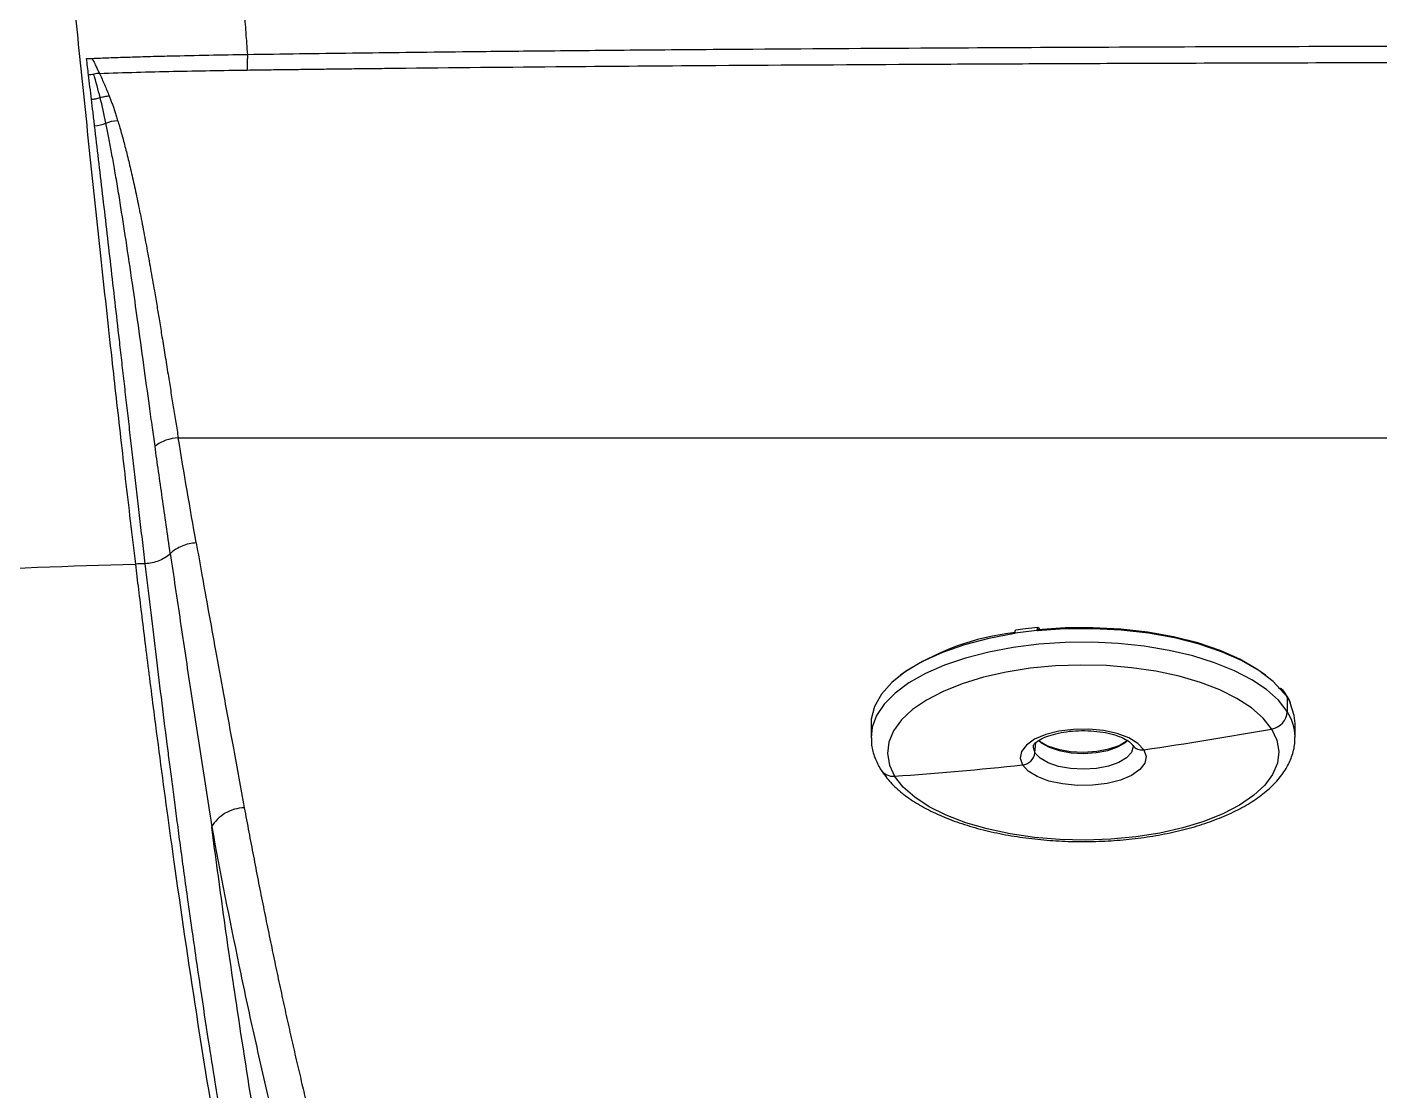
# Model space of a CAD drawing. Extents: x -50 to 28, y -10 to 124.
# Drawn here: x 4.21 to 10.04, y 66.69 to 71.27 of the extents above; entities that cross this region are included whole.
import ezdxf

# ---------------------------------------------------------------- set-up
doc = ezdxf.new("R2010")
doc.units = 0
doc.header["$MEASUREMENT"] = 0
doc.layers.add('GEOMETRY', color=2, linetype='Continuous', lineweight=25)

# ---------------------------------------------------------------- blocks, each defined once
blk = doc.blocks.new('2026 EXCURSION-ENTICE')
at = {"layer": 'GEOMETRY'}
for p, q in [((16.3474, -9.4282), (26.2436, -9.4282)), ((20.0469, -10.2592), (20.0469, -10.2575)), ((20.0512, -10.2572), (20.0517, -10.2581)), ((20.0533, -10.2465), (20.0579, -10.2539)), ((19.9521, -10.2693), (19.9521, -10.2711)), ((21.1104, -10.5252), (21.1104, -10.527)), ((21.1249, -10.5463), (21.1249, -10.6065)), ((21.1369, -10.5694), (21.1369, -10.5676)), ((19.332, -10.6582), (19.332, -10.7166)), ((21.1588, -10.7166), (21.1588, -10.6582)), ((20.0379, -10.7846), (20.0419, -10.7404)), ((20.4595, -10.7519), (20.459, -10.751))]:
    blk.add_line(p, q, dxfattribs=at)
at = {"layer": 'GEOMETRY', "flags": 128}
for points in [[(21.1104, -10.527), (21.0639, -10.4768), (21.0029, -10.4298), (20.9285, -10.3869), (20.8421, -10.3488), (20.7451, -10.3161), (20.6394, -10.2895), (20.5266, -10.2693), (20.4089, -10.2561), (20.2883, -10.2499), (20.1669, -10.251), (20.0469, -10.2592)], [(21.0319, -10.4504), (20.9946, -10.4234), (20.921, -10.3809), (20.8356, -10.3433), (20.7397, -10.311), (20.6352, -10.2846), (20.5237, -10.2647), (20.4074, -10.2516), (20.2881, -10.2455), (20.1682, -10.2466), (20.0496, -10.2547)], [(19.9521, -10.2711), (19.84, -10.2919), (19.7351, -10.3192), (19.6391, -10.3525), (19.5539, -10.3912), (19.4808, -10.4346), (19.4213, -10.4819), (19.3764, -10.5323), (19.3467, -10.585), (19.333, -10.639), (19.332, -10.6582)], [(21.1249, -10.6065), (21.0872, -10.558), (21.0361, -10.5121), (20.9726, -10.4693), (20.8975, -10.4305), (20.8123, -10.3962), (20.718, -10.3669), (20.6163, -10.3432), (20.5088, -10.3253), (20.3971, -10.3136), (20.283, -10.3083), (20.1684, -10.3094), (20.0549, -10.3169), (19.9444, -10.3307), (19.8387, -10.3507), (19.7394, -10.3764), (19.6481, -10.4074), (19.5662, -10.4434), (19.495, -10.4836), (19.4356, -10.5275), (19.3891, -10.5744), (19.356, -10.6236), (19.3369, -10.6742), (19.332, -10.7196)], [(21.0572, -10.6817), (21.0206, -10.6352), (20.9708, -10.5912), (20.9085, -10.5505), (20.8348, -10.5137), (20.7511, -10.4816), (20.6588, -10.4546), (20.5593, -10.4333), (20.4545, -10.418), (20.3461, -10.4089), (20.236, -10.4062), (20.126, -10.41), (20.0181, -10.4201), (19.9141, -10.4365), (19.8157, -10.4588), (19.7247, -10.4867), (19.6426, -10.5196), (19.5709, -10.5571), (19.5106, -10.5984), (19.4629, -10.6429), (19.4286, -10.6898), (19.4083, -10.7383), (19.4023, -10.7876), (19.4108, -10.8368), (19.4335, -10.8851)], [(21.1588, -10.6582), (21.1554, -10.6231), (21.1369, -10.5694)], [(21.0572, -10.6817), (21.0799, -10.73), (21.0884, -10.7792), (21.0824, -10.8285), (21.0621, -10.877), (21.0278, -10.9239), (20.9801, -10.9684), (20.9199, -11.0097), (20.8481, -11.0472), (20.766, -11.0801), (20.675, -11.108), (20.5766, -11.1303), (20.4726, -11.1467), (20.3647, -11.1569), (20.2547, -11.1607), (20.1446, -11.158), (20.0362, -11.1489), (19.9314, -11.1335), (19.832, -11.1122), (19.7396, -11.0853), (19.6559, -11.0531), (19.5823, -11.0164), (19.52, -10.9757), (19.4701, -10.9317), (19.4335, -10.8851)], [(20.5067, -10.771), (20.4816, -10.7439), (20.4428, -10.7204), (20.3925, -10.7017), (20.3336, -10.6889), (20.2696, -10.6828), (20.2042, -10.6837), (20.1412, -10.6916), (20.0843, -10.706), (20.0367, -10.7261), (20.0012, -10.7507), (19.9799, -10.7783), (19.9741, -10.8075), (19.984, -10.8364)], [(20.5067, -10.771), (20.5166, -10.7999), (20.5108, -10.8291), (20.4895, -10.8568), (20.454, -10.8814), (20.4064, -10.9015), (20.3495, -10.9159), (20.2865, -10.9238), (20.2211, -10.9247), (20.1571, -10.9186), (20.0982, -10.9058), (20.0479, -10.887), (20.0091, -10.8635), (19.984, -10.8364)], [(20.0301, -10.7544), (20.03, -10.7597), (20.0379, -10.7846)], [(20.4606, -10.7547), (20.4608, -10.7576), (20.4541, -10.7825), (20.4331, -10.8059), (20.3994, -10.826), (20.3551, -10.8416), (20.3034, -10.8515), (20.2478, -10.855), (20.1919, -10.852), (20.1397, -10.8426), (20.0947, -10.8275), (20.06, -10.8078), (20.0379, -10.7846)], [(20.0529, -10.73), (20.0654, -10.7411), (20.0991, -10.7603), (20.1428, -10.7749), (20.1935, -10.784), (20.2477, -10.787), (20.3017, -10.7835), (20.352, -10.7739), (20.3949, -10.7588), (20.4277, -10.7393), (20.4378, -10.73)], [(20.0533, -10.7301), (20.0577, -10.7336), (20.0928, -10.7536), (20.1384, -10.7689), (20.1913, -10.7784), (20.2478, -10.7815), (20.3042, -10.7779), (20.3565, -10.7678), (20.4013, -10.7521), (20.4355, -10.7317), (20.4374, -10.7301)]]:
    blk.add_lwpolyline(points, dxfattribs=at)
at = {"layer": 'GEOMETRY'}
for centre, radius, start, end in [((20.2312, -12.113), 1.8646, 95.67113, 98.60681), ((20.0643, -11.3229), 1.062, 95.9183, 124.75764), ((20.8822, -10.6984), 0.2865, 32.0839, 37.20253), ((20.9117, -10.6799), 0.2517, 26.5032, 32.08324), ((21.0444, -10.6021), 0.0807, 279.15096, 356.88908), ((20.956, -10.7186), 0.2028, 0.91949, 33.57417), ((18.3636, 4.1928), 15.1165, 278.15068, 280.26462), ((20.4981, -10.7244), 0.0473, 215.47129, 280.52664), ((18.4138, 3.7899), 14.7104, 273.97493, 276.12759), ((19.9781, -10.7764), 0.0603, 275.57135, 352.17812), ((19.4267, -10.8226), 0.0628, 213.61352, 276.20795)]:
    blk.add_arc(centre, radius, start, end, dxfattribs=at)
for points, knots in [([(36.6428, -38.9849), (36.6428, -38.9538), (36.6428, -38.9209), (36.6428, -38.8518), (36.6428, -38.8157), (36.6428, -38.7044), (36.6428, -38.6259), (36.6429, -38.4716), (36.6429, -38.3959), (36.6429, -38.2918), (36.6429, -38.2586), (36.6429, -38.196), (36.6429, -38.1665), (36.643, -38.1112), (36.643, -38.0854), (36.643, -38.0366), (36.643, -38.0136), (36.643, -37.9686), (36.643, -37.9463), (36.643, -37.9016), (36.643, -37.8792), (36.643, -37.7674), (36.6431, -37.6779), (36.6431, -37.2302), (36.643, -36.8711), (36.6425, -36.1483), (36.642, -35.7846), (36.6407, -35.0531), (36.6397, -34.6853), (36.6362, -33.5784), (36.6327, -32.8363), (36.6258, -31.7329), (36.6232, -31.3667), (36.6174, -30.6389), (36.6143, -30.2773), (36.6073, -29.5579), (36.6036, -29.2001), (36.5954, -28.4845), (36.5909, -28.1267), (36.5766, -27.0538), (36.5657, -26.3392), (36.5282, -24.1982), (36.497, -22.7741), (36.4381, -20.634), (36.4164, -19.92), (36.3801, -18.8478), (36.3674, -18.4902), (36.3408, -17.775), (36.3267, -17.4174), (36.2972, -16.7019), (36.2818, -16.3439), (36.2492, -15.6276), (36.2321, -15.2693), (36.1961, -14.5528), (36.1772, -14.1946), (36.1373, -13.4788), (36.1163, -13.1213), (36.0491, -12.0493), (35.9987, -11.335), (35.8805, -9.9073), (35.8128, -9.1939), (35.7232, -8.3929), (35.713, -8.3039), (35.6975, -8.1705), (35.6923, -8.1261), (35.6818, -8.0371), (35.6765, -7.9925), (35.665, -7.9028), (35.6586, -7.8577), (35.6448, -7.7684), (35.6373, -7.7241), (35.6214, -7.6359), (35.6129, -7.5919), (35.5946, -7.5036), (35.5849, -7.4593), (35.4923, -7.0621), (35.374, -6.7174), (35.0708, -6.0592), (34.8858, -5.7456), (34.4563, -5.1619), (34.2117, -4.8918), (33.673, -4.4064), (33.379, -4.1911), (32.7534, -3.8241), (32.4219, -3.6725), (31.9069, -3.4974), (31.7324, -3.4478), (31.4674, -3.3867), (31.3785, -3.3686), (31.2447, -3.3449), (31.1999, -3.3375), (31.1102, -3.3239), (31.0652, -3.3177), (30.9981, -3.3092), (30.9757, -3.3065), (30.9311, -3.3012), (30.9089, -3.2986), (30.8644, -3.2933), (30.842, -3.2907), (30.7963, -3.2853), (30.7731, -3.2826), (30.702, -3.2744), (30.6528, -3.2687), (30.5544, -3.2576), (30.5054, -3.2521), (30.4346, -3.2442), (30.4114, -3.2416), (30.3659, -3.2366), (30.3436, -3.2342), (30.2768, -3.2269), (30.2323, -3.2221), (30.0987, -3.2078), (30.0097, -3.1985), (29.208, -3.1159), (28.4943, -3.0535), (27.0663, -2.9444), (26.3519, -2.8976), (25.4585, -2.8452), (25.2798, -2.835), (24.9224, -2.8152), (24.7437, -2.8055), (24.2082, -2.7773), (23.8523, -2.7596), (23.1438, -2.7258), (22.7911, -2.7098), (22.0879, -2.6794), (21.7373, -2.665), (21.0356, -2.6375), (20.6844, -2.6244), (19.9793, -2.5993), (19.6253, -2.5873), (18.9141, -2.5644), (18.5568, -2.5535), (17.8413, -2.5327), (17.4836, -2.5228), (16.41, -2.4947), (15.6939, -2.4779), (14.2607, -2.4478), (13.5436, -2.4345), (12.1094, -2.4109), (11.3923, -2.4007), (9.9589, -2.3829), (9.2426, -2.3754), (8.1688, -2.366), (7.8109, -2.3632), (7.2742, -2.3594), (7.0952, -2.3582), (6.734, -2.3559), (6.5517, -2.3549), (6.1823, -2.3529), (5.9953, -2.3519), (5.6165, -2.3502), (5.4248, -2.3494), (4.8447, -2.3471), (4.4512, -2.3459), (3.8632, -2.3443), (3.6676, -2.3438), (3.2794, -2.343), (3.0868, -2.3426), (2.7059, -2.3419), (2.5177, -2.3416), (2.1461, -2.3411), (1.9627, -2.3408), (1.5999, -2.3404), (1.4204, -2.3403), (1.0624, -2.34), (0.8835, -2.3399), (0.3468, -2.3397), (-0.0111, -2.3396), (-1.0845, -2.3399), (-1.8002, -2.3405), (-3.2315, -2.3427), (-3.9472, -2.3443), (-5.3786, -2.3489), (-6.0943, -2.352), (-7.5257, -2.3608), (-8.2412, -2.3663), (-9.6738, -2.3799), (-10.391, -2.3879), (-11.827, -2.4068), (-12.5458, -2.4177), (-13.983, -2.4426), (-14.7013, -2.4566), (-16.1362, -2.4882), (-16.8526, -2.5057), (-17.7473, -2.5302), (-17.9261, -2.5352), (-18.2839, -2.5455), (-18.4628, -2.5508), (-18.999, -2.5671), (-19.3554, -2.5785), (-20.0636, -2.6022), (-20.4155, -2.6146), (-21.1159, -2.6406), (-21.4645, -2.6541), (-22.1614, -2.6825), (-22.5098, -2.6974), (-23.2094, -2.7289), (-23.5607, -2.7454), (-24.2677, -2.7804), (-24.6234, -2.7989), (-25.1589, -2.8282), (-25.3376, -2.8382), (-25.695, -2.8589), (-25.8737, -2.8696), (-26.4099, -2.9025), (-26.7676, -2.9259), (-27.4834, -2.9761), (-27.8414, -3.0029), (-28.5569, -3.0608), (-28.9143, -3.0919), (-29.4497, -3.1421), (-29.6281, -3.1595), (-29.8954, -3.1866), (-29.9845, -3.1958), (-30.1181, -3.2099), (-30.1626, -3.2146), (-30.2294, -3.2218), (-30.2518, -3.2242), (-30.2974, -3.2291), (-30.3205, -3.2317), (-30.3913, -3.2394), (-30.4403, -3.2448), (-30.5396, -3.2559), (-30.5898, -3.2616), (-30.6878, -3.2727), (-30.7354, -3.2782), (-30.8272, -3.2889), (-30.8713, -3.2941), (-30.938, -3.302), (-30.9602, -3.3046), (-31.0049, -3.3101), (-31.0274, -3.3129), (-31.0947, -3.3217), (-31.1396, -3.3282), (-31.274, -3.3493), (-31.3632, -3.3657), (-31.8068, -3.4586), (-32.154, -3.5691), (-32.8192, -3.8576), (-33.1371, -4.0356), (-33.7306, -4.4522), (-34.0061, -4.6908), (-34.5034, -5.2184), (-34.7251, -5.5074), (-35.1057, -6.1243), (-35.2647, -6.4521), (-35.4513, -6.9629), (-35.5048, -7.1361), (-35.5721, -7.4008), (-35.5923, -7.4898), (-35.6191, -7.6236), (-35.6274, -7.6682), (-35.6391, -7.7352), (-35.6429, -7.7576), (-35.6501, -7.8023), (-35.6536, -7.8248), (-35.6601, -7.8689), (-35.6632, -7.8904), (-35.669, -7.9335), (-35.6718, -7.9552), (-35.6773, -7.9995), (-35.68, -8.022), (-35.6853, -8.0666), (-35.6879, -8.0888), (-35.701, -8.1998), (-35.7113, -8.2888), (-35.7416, -8.5557), (-35.7611, -8.7338), (-35.8548, -9.6244), (-35.9185, -10.3381), (-36.0299, -11.7663), (-36.0776, -12.4807), (-36.163, -13.9102), (-36.2007, -14.6252), (-36.2697, -16.0552), (-36.3009, -16.7704), (-36.3576, -18.2009), (-36.3831, -18.9162), (-36.4295, -20.3451), (-36.4503, -21.0586), (-36.488, -22.4845), (-36.5049, -23.1969), (-36.5351, -24.6223), (-36.5485, -25.3353), (-36.5723, -26.7631), (-36.5827, -27.478), (-36.5939, -28.3724), (-36.5961, -28.5513), (-36.6003, -28.9091), (-36.6023, -29.088), (-36.608, -29.6253), (-36.6116, -29.9845), (-36.618, -30.7077), (-36.621, -31.0717), (-36.6263, -31.8041), (-36.6286, -32.1726), (-36.6349, -33.2816), (-36.6379, -34.0258), (-36.6409, -35.1326), (-36.6416, -35.4999), (-36.6426, -36.2298), (-36.6429, -36.5923), (-36.6431, -37.3131), (-36.6431, -37.6713), (-36.643, -38.0739), (-36.643, -38.1187), (-36.643, -38.2079), (-36.6429, -38.2521), (-36.6429, -38.3384), (-36.6429, -38.3806), (-36.6429, -38.4626), (-36.6429, -38.5024), (-36.6428, -38.6188), (-36.6428, -38.6921), (-36.6428, -38.8373), (-36.6428, -38.9094), (-36.6428, -38.9849)], [0, 0, 0, 0, 0.000488, 0.000488, 0.000977, 0.000977, 0.001953, 0.001953, 0.00293, 0.00293, 0.003418, 0.003418, 0.003906, 0.003906, 0.004395, 0.004395, 0.004883, 0.004883, 0.005371, 0.005371, 0.005859, 0.005859, 0.007813, 0.007813, 0.015625, 0.015625, 0.023438, 0.023438, 0.03125, 0.03125, 0.046875, 0.046875, 0.054688, 0.054688, 0.0625, 0.0625, 0.070313, 0.070313, 0.078125, 0.078125, 0.09375, 0.09375, 0.125, 0.125, 0.140625, 0.140625, 0.148438, 0.148438, 0.15625, 0.15625, 0.164063, 0.164063, 0.171875, 0.171875, 0.179688, 0.179688, 0.1875, 0.1875, 0.203125, 0.203125, 0.21875, 0.21875, 0.220703, 0.220703, 0.22168, 0.22168, 0.222656, 0.222656, 0.223633, 0.223633, 0.224609, 0.224609, 0.225586, 0.225586, 0.226563, 0.226563, 0.234375, 0.234375, 0.242188, 0.242188, 0.25, 0.25, 0.257813, 0.257813, 0.265625, 0.265625, 0.269531, 0.269531, 0.271484, 0.271484, 0.272461, 0.272461, 0.273438, 0.273438, 0.273926, 0.273926, 0.274414, 0.274414, 0.274902, 0.274902, 0.275391, 0.275391, 0.276367, 0.276367, 0.277344, 0.277344, 0.277832, 0.277832, 0.27832, 0.27832, 0.279297, 0.279297, 0.28125, 0.28125, 0.296875, 0.296875, 0.3125, 0.3125, 0.316406, 0.316406, 0.320313, 0.320313, 0.328125, 0.328125, 0.335938, 0.335938, 0.34375, 0.34375, 0.351563, 0.351563, 0.359375, 0.359375, 0.367188, 0.367188, 0.375, 0.375, 0.390625, 0.390625, 0.40625, 0.40625, 0.421875, 0.421875, 0.4375, 0.4375, 0.445313, 0.445313, 0.449219, 0.449219, 0.453125, 0.453125, 0.457031, 0.457031, 0.460938, 0.460938, 0.46875, 0.46875, 0.472656, 0.472656, 0.476563, 0.476563, 0.480469, 0.480469, 0.484375, 0.484375, 0.488281, 0.488281, 0.492188, 0.492188, 0.5, 0.5, 0.515625, 0.515625, 0.53125, 0.53125, 0.546875, 0.546875, 0.5625, 0.5625, 0.578125, 0.578125, 0.59375, 0.59375, 0.609375, 0.609375, 0.625, 0.625, 0.628906, 0.628906, 0.632813, 0.632813, 0.640625, 0.640625, 0.648438, 0.648438, 0.65625, 0.65625, 0.664063, 0.664063, 0.671875, 0.671875, 0.679688, 0.679688, 0.683594, 0.683594, 0.6875, 0.6875, 0.695313, 0.695313, 0.703125, 0.703125, 0.710938, 0.710938, 0.714844, 0.714844, 0.716797, 0.716797, 0.717773, 0.717773, 0.718262, 0.718262, 0.71875, 0.71875, 0.719727, 0.719727, 0.720703, 0.720703, 0.72168, 0.72168, 0.722656, 0.722656, 0.723145, 0.723145, 0.723633, 0.723633, 0.724609, 0.724609, 0.726563, 0.726563, 0.734375, 0.734375, 0.742188, 0.742188, 0.75, 0.75, 0.757813, 0.757813, 0.765625, 0.765625, 0.769531, 0.769531, 0.771484, 0.771484, 0.772461, 0.772461, 0.772949, 0.772949, 0.773438, 0.773438, 0.773926, 0.773926, 0.774414, 0.774414, 0.774902, 0.774902, 0.775391, 0.775391, 0.777344, 0.777344, 0.78125, 0.78125, 0.796875, 0.796875, 0.8125, 0.8125, 0.828125, 0.828125, 0.84375, 0.84375, 0.859375, 0.859375, 0.875, 0.875, 0.890625, 0.890625, 0.90625, 0.90625, 0.921875, 0.921875, 0.925781, 0.925781, 0.929688, 0.929688, 0.9375, 0.9375, 0.945313, 0.945313, 0.953125, 0.953125, 0.96875, 0.96875, 0.976563, 0.976563, 0.984375, 0.984375, 0.992188, 0.992188, 0.993164, 0.993164, 0.994141, 0.994141, 0.995117, 0.995117, 0.996094, 0.996094, 0.998047, 0.998047, 1, 1, 1, 1]), ([(10.0556, -2.4744), (11.2774, -2.4882), (12.5006, -2.5059), (14.3345, -2.5394), (14.9456, -2.5518), (16.1671, -2.579), (16.7774, -2.594), (17.6926, -2.6186), (17.9976, -2.6272), (18.6074, -2.6451), (18.9119, -2.6544), (19.5185, -2.6739), (19.8206, -2.684), (20.4226, -2.705), (20.7226, -2.7159), (21.6207, -2.7499), (22.2176, -2.7745), (23.1188, -2.8148), (23.4202, -2.8288), (24.0253, -2.8583), (24.329, -2.8737), (24.7856, -2.8979), (24.9379, -2.9061), (25.2425, -2.923), (25.3948, -2.9316), (25.8517, -2.9582), (26.1562, -2.9768), (27.0694, -3.0358), (27.678, -3.0794), (28.8941, -3.179), (29.5017, -3.2351), (30.1463, -3.3034), (30.2032, -3.3094), (30.2601, -3.3156), (30.298, -3.3197), (30.3169, -3.3218), (30.374, -3.328), (30.4129, -3.3323), (30.4934, -3.3413), (30.5349, -3.3459), (30.6186, -3.3554), (30.6607, -3.3602), (30.7427, -3.3697), (30.7827, -3.3743), (30.8601, -3.3834), (30.8977, -3.3878), (30.9734, -3.3968), (31.0112, -3.4014), (31.124, -3.4164), (31.1993, -3.4281), (31.3489, -3.4548), (31.4235, -3.4697), (31.646, -3.5192), (31.7929, -3.5586), (32.2278, -3.6958), (32.5099, -3.8123), (33.0498, -4.0922), (33.3076, -4.2556), (33.7911, -4.6242), (34.0169, -4.8295), (34.4296, -5.2757), (34.6165, -5.5167), (34.946, -6.0271), (35.0887, -6.2965), (35.3256, -6.8562), (35.4199, -7.1463), (35.4972, -7.4795), (35.5054, -7.5166), (35.5209, -7.5907), (35.5282, -7.6276), (35.542, -7.7015), (35.5485, -7.7385), (35.5608, -7.813), (35.5665, -7.8505), (35.5826, -7.9633), (35.5914, -8.0389), (35.6093, -8.1904), (35.6181, -8.2662), (35.6614, -8.6449), (35.6938, -8.9483), (35.7853, -9.859), (35.8384, -10.467), (35.9331, -11.6837), (35.9747, -12.2923), (36.0311, -13.206), (36.049, -13.5107), (36.0831, -14.1208), (36.0993, -14.426), (36.1461, -15.342), (36.1747, -15.953), (36.2142, -16.8684), (36.2268, -17.1734), (36.251, -17.7831), (36.2626, -18.088), (36.2959, -19.0025), (36.3162, -19.6119), (36.3536, -20.8295), (36.3707, -21.4377), (36.402, -22.6534), (36.4162, -23.261), (36.4421, -24.4765), (36.4538, -25.0844), (36.4749, -26.3015), (36.4844, -26.9106), (36.497, -27.8252), (36.501, -28.1302), (36.5066, -28.5878), (36.5083, -28.7403), (36.5118, -29.0454), (36.5135, -29.1979), (36.5183, -29.6561), (36.5213, -29.9623), (36.5269, -30.5778), (36.5295, -30.8871), (36.5342, -31.509), (36.5364, -31.8215), (36.5403, -32.4489), (36.542, -32.7637), (36.5466, -33.7092), (36.5489, -34.3407), (36.5512, -35.2803), (36.5518, -35.5922), (36.5526, -36.2127), (36.5528, -36.5213), (36.5531, -37.1356), (36.5531, -37.4413), (36.5531, -37.8228), (36.5531, -37.8991), (36.553, -37.9945), (36.553, -38.0137), (36.553, -38.0537), (36.553, -38.0745), (36.553, -38.1185), (36.553, -38.1418), (36.553, -38.1909), (36.553, -38.2169), (36.5529, -38.2986), (36.5529, -38.3585), (36.5529, -38.4848), (36.5529, -38.551), (36.5528, -38.6831), (36.5528, -38.7489), (36.5528, -38.8733), (36.5528, -38.9319), (36.5528, -38.9849)], [0, 0, 0, 0, 0.0625, 0.0625, 0.09375, 0.09375, 0.125, 0.125, 0.140625, 0.140625, 0.15625, 0.15625, 0.171875, 0.171875, 0.1875, 0.1875, 0.21875, 0.21875, 0.234375, 0.234375, 0.25, 0.25, 0.257813, 0.257813, 0.265625, 0.265625, 0.28125, 0.28125, 0.3125, 0.3125, 0.34375, 0.34375, 0.345703, 0.34668, 0.34668, 0.347656, 0.347656, 0.349609, 0.349609, 0.351563, 0.351563, 0.353516, 0.353516, 0.355469, 0.355469, 0.357422, 0.357422, 0.359375, 0.359375, 0.363281, 0.363281, 0.367188, 0.367188, 0.375, 0.375, 0.390625, 0.390625, 0.40625, 0.40625, 0.421875, 0.421875, 0.4375, 0.4375, 0.453125, 0.453125, 0.46875, 0.46875, 0.470703, 0.470703, 0.472656, 0.472656, 0.474609, 0.474609, 0.476563, 0.476563, 0.480469, 0.480469, 0.484375, 0.484375, 0.5, 0.5, 0.53125, 0.53125, 0.5625, 0.5625, 0.578125, 0.578125, 0.59375, 0.59375, 0.625, 0.625, 0.640625, 0.640625, 0.65625, 0.65625, 0.6875, 0.6875, 0.71875, 0.71875, 0.75, 0.75, 0.78125, 0.78125, 0.8125, 0.8125, 0.828125, 0.828125, 0.835938, 0.835938, 0.84375, 0.84375, 0.859375, 0.859375, 0.875, 0.875, 0.890625, 0.890625, 0.90625, 0.90625, 0.9375, 0.9375, 0.953125, 0.953125, 0.96875, 0.96875, 0.984375, 0.984375, 0.988281, 0.988281, 0.989258, 0.989258, 0.990234, 0.990234, 0.991211, 0.991211, 0.992188, 0.992188, 0.994141, 0.994141, 0.996094, 0.996094, 0.998047, 0.998047, 1, 1, 1, 1]), ([(36.4112, -38.9849), (36.4113, -38.6785), (36.4115, -38.0666), (36.4117, -36.8427), (36.4097, -34.7009), (36.3967, -31.6014), (36.3608, -27.9306), (36.3005, -24.2601), (36.2265, -21.2253), (36.1477, -18.7782), (36.0775, -16.9427), (36.0088, -15.4201), (35.9459, -14.1966), (35.8937, -13.2691), (35.8371, -12.3615), (35.7727, -11.4374), (35.7014, -10.5322), (35.6197, -9.6175), (35.5432, -8.8641), (35.4864, -8.3578), (35.4597, -8.1312), (35.4465, -8.0187), (35.4337, -7.9183), (35.4067, -7.7419), (35.3606, -7.5039), (35.2844, -7.2074), (35.175, -6.8675), (35.0214, -6.4889), (34.8112, -6.0802), (34.5653, -5.6919), (34.2857, -5.3271), (33.9746, -4.9889), (33.6345, -4.6798), (33.2681, -4.4024), (32.8784, -4.1588), (32.4684, -3.951), (32.0417, -3.7807), (31.6014, -3.6491), (31.2636, -3.5804), (31.036, -3.547), (30.9206, -3.533), (30.806, -3.5196), (30.6547, -3.5019), (30.4662, -3.4805), (30.0178, -3.4312), (29.3325, -3.3619), (28.427, -3.2813), (27.5046, -3.2091), (26.6, -3.1463), (25.675, -3.0889), (24.7224, -3.0355), (23.7072, -2.9837), (22.6641, -2.9355), (21.6083, -2.8911), (20.3956, -2.8448), (18.9921, -2.7975), (17.6558, -2.7586), (16.5404, -2.7298), (15.6621, -2.7091), (14.7674, -2.6898), (13.8563, -2.672), (12.9289, -2.6557), (11.9851, -2.6409), (11.025, -2.6274), (10.3795, -2.6198), (10.054, -2.616)], [0, 0, 0, 0, 0.015644, 0.031241, 0.062484, 0.12499, 0.18948, 0.249903, 0.312402, 0.344459, 0.374904, 0.406177, 0.422271, 0.437447, 0.453604, 0.4687, 0.484738, 0.499957, 0.515584, 0.523397, 0.525969, 0.527234, 0.529182, 0.531134, 0.536345, 0.541547, 0.546756, 0.554567, 0.562377, 0.570188, 0.577998, 0.585809, 0.593619, 0.601429, 0.60924, 0.617052, 0.624863, 0.632667, 0.640482, 0.642436, 0.64441, 0.646417, 0.648326, 0.652187, 0.656099, 0.67136, 0.68735, 0.702509, 0.718598, 0.733641, 0.749825, 0.767306, 0.785537, 0.803139, 0.821254, 0.847494, 0.874831, 0.889505, 0.904457, 0.919687, 0.935194, 0.950979, 0.967041, 0.983382, 1, 1, 1, 1]), ([(16.5634, -6.4694), (16.5645, -6.4927), (16.5668, -6.5397), (16.5704, -6.6113), (16.5742, -6.6843), (16.5782, -6.7589), (16.5824, -6.835), (16.5869, -6.9126), (16.5915, -6.9918), (16.5965, -7.0726), (16.6016, -7.1549), (16.607, -7.2389), (16.6127, -7.3244), (16.6186, -7.4116), (16.6248, -7.5003), (16.6313, -7.5908), (16.6381, -7.6828), (16.6427, -7.745), (16.6451, -7.7762)], [0, 0, 0, 0, 0.055647, 0.112207, 0.16968, 0.228067, 0.287367, 0.347581, 0.408708, 0.470749, 0.533704, 0.597573, 0.662356, 0.728054, 0.794667, 0.862196, 0.93064, 1, 1, 1, 1]), ([(15.7978, -6.5616), (15.7999, -6.5826), (15.8042, -6.6248), (15.8107, -6.6888), (15.8172, -6.7535), (15.8238, -6.8191), (15.8305, -6.8853), (15.8373, -6.9524), (15.8442, -7.0202), (15.8511, -7.0889), (15.8581, -7.1583), (15.8652, -7.2285), (15.8725, -7.2995), (15.8911, -7.483), (15.922, -7.7858), (15.9661, -8.2107), (16.0122, -8.6455), (16.0502, -8.9939), (16.0795, -9.2567), (16.099, -9.4288), (16.1193, -9.6055), (16.1405, -9.7866), (16.1551, -9.9093), (16.1625, -9.9712)], [0, 0, 0, 0, 0.020631, 0.041392, 0.062281, 0.083298, 0.104443, 0.125717, 0.147118, 0.168649, 0.190308, 0.212096, 0.234014, 0.256062, 0.381242, 0.508344, 0.631224, 0.756548, 0.803332, 0.851067, 0.899755, 0.949399, 1, 1, 1, 1]), ([(17.328, -7.7669), (17.4095, -7.766), (17.5983, -7.7638), (17.9203, -7.7605), (18.3197, -7.7569), (18.8875, -7.7524), (19.5281, -7.7483), (20.2588, -7.7446), (20.941, -7.7419), (21.5452, -7.7405), (22.0231, -7.7401), (22.3914, -7.7405), (22.7443, -7.7414), (22.9745, -7.7427), (23.0869, -7.7433)], [0, 0, 0, 0, 0.042459, 0.098376, 0.167738, 0.250558, 0.394126, 0.501462, 0.631187, 0.74953, 0.81617, 0.88013, 0.941407, 1, 1, 1, 1]), ([(15.9763, -7.7933), (16.0004, -7.7923), (16.0512, -7.7903), (16.1313, -7.7876), (16.2189, -7.785), (16.3357, -7.782), (16.4786, -7.779), (16.5897, -7.7771), (16.6451, -7.7762)], [0, 0, 0, 0, 0.108355, 0.228127, 0.359224, 0.501513, 0.751754, 1, 1, 1, 1]), ([(15.9763, -7.7932), (15.9775, -7.7957), (15.9802, -7.8012), (15.9839, -7.8088), (15.9881, -7.8173), (15.9907, -7.8228), (15.9923, -7.8261)], [0, 0, 0, 0, 0.222794, 0.499789, 0.686483, 1, 1, 1, 1]), ([(16.6451, -7.7762), (16.645, -7.7808), (16.645, -7.7862), (16.6448, -7.7978), (16.6447, -7.8041), (16.6445, -7.8166), (16.6444, -7.8227), (16.6443, -7.834), (16.6442, -7.8391), (16.6441, -7.8435)], [0, 0, 0, 0, 0.25, 0.25, 0.5, 0.5, 0.75, 0.75, 1, 1, 1, 1]), ([(16.6451, -7.7762), (16.72, -7.7751), (16.8707, -7.7728), (17.0983, -7.7697), (17.2511, -7.7679), (17.328, -7.7669)], [0, 0, 0, 0, 0.328844, 0.662198, 1, 1, 1, 1]), ([(15.9607, -7.8638), (15.9637, -7.8635), (15.9673, -7.8631), (15.9751, -7.8621), (15.9793, -7.8614), (15.9836, -7.8607)], [0, 0, 0, 0, 0.5, 0.5, 1, 1, 1, 1]), ([(15.9735, -7.9696), (15.9713, -7.9517), (15.9671, -7.9164), (15.9628, -7.8812), (15.9607, -7.8638)], [0, 0, 0, 0, 0.505702, 1, 1, 1, 1]), ([(15.9923, -7.8261), (15.9949, -7.8315), (16.0001, -7.8423), (16.0051, -7.8528), (16.0076, -7.858)], [0, 0, 0, 0, 0.500317, 1, 1, 1, 1]), ([(16.0076, -7.858), (16.1137, -7.8543), (16.2199, -7.8514), (16.4318, -7.8467), (16.5379, -7.845), (16.6441, -7.8435)], [0, 0, 0, 0, 0.5, 0.5, 1, 1, 1, 1]), ([(16.0076, -7.858), (16.0114, -7.8661), (16.0189, -7.8821), (16.0296, -7.9063), (16.04, -7.9306), (16.0465, -7.9469), (16.0498, -7.955)], [0, 0, 0, 0, 0.2510693, 0.5014271, 0.7510714, 1, 1, 1, 1]), ([(16.6441, -7.8435), (16.675, -7.8431), (16.7059, -7.8426), (16.7659, -7.8418), (16.7951, -7.8414), (16.8518, -7.8407), (16.8792, -7.8403), (16.9329, -7.8397), (16.9592, -7.8393), (17.0119, -7.8387), (17.0382, -7.8384), (17.0919, -7.8377), (17.1193, -7.8374), (17.176, -7.8368), (17.2052, -7.8364), (17.2652, -7.8358), (17.2961, -7.8354), (17.327, -7.8351)], [0, 0, 0, 0, 0.125, 0.125, 0.25, 0.25, 0.375, 0.375, 0.5, 0.5, 0.625, 0.625, 0.75, 0.75, 0.875, 0.875, 1, 1, 1, 1]), ([(18.6632, -7.8236), (18.9636, -7.8215), (19.2644, -7.8198), (19.7136, -7.8174), (19.863, -7.8167), (20.1612, -7.8154), (20.3099, -7.8147), (20.4586, -7.8142)], [0, 0, 0, 0, 0.5, 0.5, 0.75, 0.75, 1, 1, 1, 1]), ([(15.9871, -8.0835), (15.9848, -8.0642), (15.9803, -8.0261), (15.9757, -7.9882), (15.9735, -7.9696)], [0, 0, 0, 0, 0.508226, 1, 1, 1, 1]), ([(16.0498, -7.955), (16.0518, -7.9601), (16.0559, -7.9707), (16.0619, -7.987), (16.068, -8.0041), (16.074, -8.0221), (16.0802, -8.0409), (16.0841, -8.0537), (16.0862, -8.0603)], [0, 0, 0, 0, 0.148161, 0.303781, 0.46682, 0.637235, 0.814979, 1, 1, 1, 1]), ([(16.205, -9.9701), (16.2009, -9.9351), (16.1927, -9.8655), (16.1806, -9.7623), (16.1689, -9.6611), (16.1574, -9.5618), (16.1462, -9.4644), (16.1352, -9.3689), (16.1245, -9.2754), (16.1141, -9.1837), (16.1038, -9.0939), (16.0908, -8.9804), (16.0752, -8.8437), (16.057, -8.6848), (16.0391, -8.5293), (16.0216, -8.3774), (16.0042, -8.2289), (15.9928, -8.1317), (15.9871, -8.0835)], [0, 0, 0, 0, 0.053985, 0.107127, 0.159427, 0.210886, 0.261504, 0.311281, 0.36022, 0.408319, 0.455581, 0.502005, 0.588261, 0.673215, 0.756868, 0.839218, 0.920264, 1, 1, 1, 1]), ([(16.2471, -9.464), (16.2434, -9.4372), (16.2354, -9.3793), (16.2194, -9.2629), (16.1981, -9.1075), (16.1738, -8.9318), (16.1484, -8.7522), (16.1236, -8.584), (16.1014, -8.4412), (16.0841, -8.3356), (16.0713, -8.2608), (16.059, -8.1923), (16.0472, -8.13), (16.0392, -8.0907), (16.0354, -8.072)], [0, 0, 0, 0, 0.056043, 0.121339, 0.24428, 0.383338, 0.494146, 0.628438, 0.746138, 0.805612, 0.860729, 0.911495, 0.957916, 1, 1, 1, 1]), ([(16.0862, -8.0603), (16.0888, -8.0689), (16.0942, -8.0866), (16.102, -8.114), (16.1099, -8.1426), (16.1178, -8.1727), (16.1258, -8.204), (16.1338, -8.2367), (16.1451, -8.2842), (16.1594, -8.3482), (16.1769, -8.4307), (16.1946, -8.5195), (16.2116, -8.6098), (16.2282, -8.7021), (16.2388, -8.763), (16.2443, -8.7949)], [0, 0, 0, 0, 0.036706, 0.075183, 0.115409, 0.157361, 0.201015, 0.246344, 0.293317, 0.39762, 0.509916, 0.630544, 0.758027, 0.873482, 1, 1, 1, 1]), ([(16.2557, -8.8622), (16.2591, -8.8825), (16.2663, -8.9259), (16.2776, -8.995), (16.2901, -9.0718), (16.3025, -9.1492), (16.3145, -9.2239), (16.3255, -9.293), (16.3364, -9.3609), (16.3438, -9.4058), (16.3474, -9.4282)], [0, 0, 0, 0, 0.108971, 0.232196, 0.368674, 0.517206, 0.641901, 0.763443, 0.882032, 1, 1, 1, 1]), ([(16.3474, -9.4282), (16.3293, -9.4288), (16.3112, -9.4322), (16.2771, -9.4444), (16.2611, -9.4531), (16.2471, -9.464)], [0, 0, 0, 0, 0.5, 0.5, 1, 1, 1, 1]), ([(16.3131, -9.9263), (16.3072, -9.8854), (16.2955, -9.8051), (16.2786, -9.6872), (16.2625, -9.574), (16.2522, -9.5001), (16.2471, -9.464)], [0, 0, 0, 0, 0.26465, 0.519525, 0.764637, 1, 1, 1, 1]), ([(16.4248, -9.8805), (16.4041, -9.8813), (16.3834, -9.8857), (16.3452, -9.9014), (16.3277, -9.9126), (16.3132, -9.9263)], [0, 0, 0, 0, 0.5, 0.5, 1, 1, 1, 1]), ([(16.4248, -9.8806), (16.4329, -9.9263), (16.4501, -10.0235), (16.4778, -10.1777), (16.5087, -10.3488), (16.5447, -10.5464), (16.586, -10.7723), (16.6161, -10.9354), (16.6318, -11.0207)], [0, 0, 0, 0, 0.120329, 0.25549, 0.405482, 0.570307, 0.775518, 1, 1, 1, 1]), ([(16.3132, -9.9263), (16.299, -9.9393), (16.2821, -9.9499), (16.2451, -9.9649), (16.2251, -9.9692), (16.205, -9.9701)], [0, 0, 0, 0, 0.5, 0.5, 1, 1, 1, 1]), ([(16.3131, -9.9263), (16.3273, -10.0233), (16.3416, -10.1207), (16.3707, -10.3159), (16.3854, -10.4138), (16.43, -10.7083), (16.4604, -10.9055), (16.4915, -11.1035)], [0, 0, 0, 0, 0.25, 0.25, 0.5, 0.5, 1, 1, 1, 1]), ([(16.1625, -9.9712), (16.1669, -10.0076), (16.176, -10.0832), (16.1904, -10.2013), (16.2062, -10.3284), (16.2234, -10.4648), (16.2547, -10.7101), (16.2892, -10.9706), (16.3493, -11.4041), (16.4188, -11.8784), (16.5019, -12.3908), (16.5706, -12.7833), (16.6194, -13.047), (16.6765, -13.3414), (16.7373, -13.6368), (16.8059, -13.9474), (16.8601, -14.1784), (16.9022, -14.3505), (16.9363, -14.485), (16.9691, -14.6109), (16.991, -14.6919), (17.0016, -14.731)], [0, 0, 0, 0, 0.02355, 0.048974, 0.076285, 0.105497, 0.136626, 0.233468, 0.271509, 0.411692, 0.532886, 0.593473, 0.65772, 0.698041, 0.777628, 0.842411, 0.891923, 0.921692, 0.949608, 0.9757, 1, 1, 1, 1]), ([(16.4062, -11.5404), (16.4005, -11.5), (16.3894, -11.4212), (16.3735, -11.3063), (16.3587, -11.1977), (16.345, -11.0954), (16.3323, -10.9994), (16.3206, -10.9096), (16.3099, -10.826), (16.2944, -10.705), (16.2745, -10.5462), (16.2504, -10.3496), (16.2272, -10.158), (16.2123, -10.0323), (16.205, -9.9701)], [0, 0, 0, 0, 0.0763954, 0.1488913, 0.2174881, 0.2821906, 0.3430067, 0.399947, 0.4530237, 0.50225, 0.6307909, 0.756597, 0.8796641, 1, 1, 1, 1]), ([(19.9522, -10.2694), (19.9522, -10.2667), (19.9524, -10.2615), (19.9538, -10.257), (19.955, -10.2565), (19.9556, -10.2563)], [0, 0, 0, 0, 0.362805, 0.72424, 1, 1, 1, 1]), ([(20.0516, -10.2441), (20.0334, -10.246), (20.0006, -10.2495), (19.9687, -10.2542), (19.9544, -10.2563)], [0, 0, 0, 0, 0.554412, 1, 1, 1, 1]), ([(20.0533, -10.2465), (20.0525, -10.2455), (20.0508, -10.2435), (20.0487, -10.245), (20.0472, -10.2497), (20.047, -10.2549), (20.0469, -10.2575)], [0, 0, 0, 0, 0.249258, 0.500325, 0.751368, 1, 1, 1, 1]), ([(20.0469, -10.2592), (20.047, -10.2581), (20.047, -10.256), (20.0477, -10.254), (20.0484, -10.2536), (20.0491, -10.2539), (20.0494, -10.2544), (20.0496, -10.2547)], [0, 0, 0, 0, 0.249496, 0.499284, 0.749092, 0.873165, 1, 1, 1, 1]), ([(21.1104, -10.5252), (21.1101, -10.5225), (21.1094, -10.517), (21.1041, -10.5107), (21.0966, -10.5067), (21.0906, -10.5069), (21.0876, -10.5069)], [0, 0, 0, 0, 0.250657, 0.500369, 0.749261, 1, 1, 1, 1]), ([(21.1355, -10.5603), (21.1308, -10.5515), (21.1224, -10.5356), (21.1112, -10.5203), (21.1062, -10.5135)], [0, 0, 0, 0, 0.554757, 1, 1, 1, 1]), ([(21.135, -10.5595), (21.135, -10.5596), (21.1368, -10.5618), (21.1369, -10.5648), (21.1369, -10.5676)], [0, 0, 0, 0, 0.047483, 1, 1, 1, 1]), ([(19.3336, -10.7205), (19.3333, -10.7285), (19.3325, -10.7547), (19.3444, -10.7985), (19.361, -10.8355), (19.3726, -10.8546), (19.3744, -10.8575)], [0, 0, 0, 0, 0.166328, 0.549656, 0.932327, 1, 1, 1, 1]), ([(19.3744, -10.8575), (19.381, -10.8673), (19.3994, -10.8946), (19.4385, -10.936), (19.4942, -10.9808), (19.5609, -11.0218), (19.6373, -11.0584), (19.7218, -11.0901), (19.8132, -11.1167), (19.91, -11.1378), (20.0111, -11.1534), (20.1152, -11.1633), (20.2209, -11.1675), (20.3269, -11.1659), (20.4318, -11.1587), (20.5343, -11.1457), (20.633, -11.1272), (20.7267, -11.1033), (20.8142, -11.0741), (20.8945, -11.0398), (20.9666, -11.0005), (21.0294, -10.9562), (21.0814, -10.9069), (21.1201, -10.8553), (21.1457, -10.801), (21.1585, -10.7542), (21.1575, -10.7248), (21.1572, -10.7149)], [0, 0, 0, 0, 0.022839, 0.063029, 0.104321, 0.146595, 0.189119, 0.231477, 0.273607, 0.315531, 0.357296, 0.398951, 0.440542, 0.482111, 0.523693, 0.565319, 0.607034, 0.648885, 0.69093, 0.73323, 0.775844, 0.818784, 0.861866, 0.904385, 0.940962, 0.979989, 1, 1, 1, 1]), ([(20.0301, -10.7545), (20.0301, -10.7545), (20.0301, -10.7544), (20.0301, -10.753), (20.0381, -10.7423), (20.0574, -10.7281), (20.0877, -10.7137), (20.1272, -10.7013), (20.1742, -10.6924), (20.2259, -10.6881), (20.2792, -10.6888), (20.3307, -10.6945), (20.3769, -10.7049), (20.415, -10.7186), (20.4423, -10.7338), (20.4552, -10.7455), (20.458, -10.7497), (20.459, -10.7511)], [0, 0, 0, 0, 0.000942, 0.073471, 0.140201, 0.210861, 0.282153, 0.355972, 0.432102, 0.509735, 0.588097, 0.666492, 0.744097, 0.820181, 0.893964, 0.965118, 1, 1, 1, 1]), ([(20.459, -10.7511), (20.4596, -10.7522), (20.4607, -10.7544), (20.4606, -10.7542), (20.4605, -10.7541)], [0, 0, 0, 0, 0.511461, 1, 1, 1, 1]), ([(16.6318, -11.0207), (16.6029, -11.0217), (16.574, -11.0302), (16.5248, -11.0592), (16.5045, -11.0798), (16.4915, -11.1034)], [0, 0, 0, 0, 0.5, 0.5, 1, 1, 1, 1]), ([(16.6318, -11.0207), (16.6383, -11.0557), (16.6512, -11.1255), (16.671, -11.2296), (16.691, -11.3326), (16.7112, -11.4345), (16.7316, -11.5353), (16.7522, -11.6351), (16.773, -11.7337), (16.794, -11.8313), (16.8152, -11.9278), (16.8366, -12.0232), (16.8582, -12.1175), (16.8729, -12.18), (16.8802, -12.211)], [0, 0, 0, 0, 0.088207, 0.175527, 0.26196, 0.347507, 0.432167, 0.515941, 0.59883, 0.680833, 0.761952, 0.842185, 0.921535, 1, 1, 1, 1]), ([(17.1677, -14.6481), (17.1599, -14.6192), (17.1442, -14.5611), (17.1212, -14.474), (17.0985, -14.3865), (17.0761, -14.2988), (17.054, -14.2108), (17.0322, -14.1225), (17.0109, -14.0341), (16.9898, -13.9454), (16.9691, -13.8565), (16.9444, -13.7479), (16.9049, -13.5706), (16.8581, -13.3493), (16.8088, -13.1028), (16.7494, -12.7898), (16.677, -12.3757), (16.6138, -11.9731), (16.5696, -11.6721), (16.5426, -11.482), (16.5166, -11.2924), (16.4999, -11.1664), (16.4915, -11.1034)], [0, 0, 0, 0, 0.024278, 0.048668, 0.073159, 0.097745, 0.122419, 0.147174, 0.172004, 0.196904, 0.22187, 0.246897, 0.288383, 0.371427, 0.433725, 0.496565, 0.636032, 0.784096, 0.838144, 0.892156, 0.946113, 1, 1, 1, 1]), ([(16.4915, -11.1034), (16.5283, -11.3022), (16.5672, -11.5009), (16.6293, -11.7985), (16.6506, -11.8977), (16.6947, -12.0958), (16.7175, -12.1949), (16.741, -12.2939)], [0, 0, 0, 0, 0.5, 0.5, 0.75, 0.75, 1, 1, 1, 1]), ([(17.0443, -14.7256), (17.0366, -14.6973), (17.0215, -14.6418), (16.9997, -14.5603), (16.9792, -14.4821), (16.9598, -14.4073), (16.9416, -14.3362), (16.9246, -14.2687), (16.9087, -14.2049), (16.894, -14.145), (16.8804, -14.089), (16.8679, -14.0369), (16.8564, -13.9888), (16.8179, -13.8249), (16.755, -13.5443), (16.6742, -13.1512), (16.5987, -12.7504), (16.5444, -12.4363), (16.5042, -12.1895), (16.4757, -12.0095), (16.442, -11.7883), (16.4188, -11.6276), (16.4062, -11.5404)], [0, 0, 0, 0, 0.026432, 0.05188, 0.076297, 0.099644, 0.121886, 0.142991, 0.162931, 0.181681, 0.199218, 0.215525, 0.230583, 0.244378, 0.369367, 0.494356, 0.61429, 0.746943, 0.790652, 0.847425, 0.917236, 1, 1, 1, 1]), ([(16.8802, -12.211), (16.8869, -12.2393), (16.9002, -12.2954), (16.9206, -12.379), (16.9411, -12.4616), (16.9617, -12.5431), (16.9824, -12.6237), (17.0033, -12.7033), (17.0243, -12.7819), (17.0683, -12.9438), (17.1378, -13.1872), (17.2384, -13.5138), (17.3469, -13.8394), (17.4408, -14.1004), (17.5148, -14.2956), (17.5656, -14.4255), (17.6181, -14.5558), (17.6721, -14.6862), (17.7094, -14.7732), (17.728, -14.8167)], [0, 0, 0, 0, 0.032279, 0.064157, 0.095647, 0.126762, 0.157508, 0.187891, 0.217914, 0.24758, 0.373509, 0.497201, 0.623018, 0.748545, 0.798518, 0.84868, 0.899001, 0.94945, 1, 1, 1, 1])]:
    blk.add_open_spline(points, degree=3, knots=knots, dxfattribs=at)
for points in [[(15.9521, -7.7943), (15.9602, -7.7939), (15.9682, -7.7936), (15.9763, -7.7933)], [(15.9564, -7.829), (15.955, -7.8174), (15.9535, -7.8058), (15.9521, -7.7943)], [(15.9607, -7.8638), (15.9592, -7.8522), (15.9578, -7.8406), (15.9564, -7.829)], [(16.0076, -7.858), (16.0044, -7.8582), (15.9969, -7.8586), (15.988, -7.86), (15.9836, -7.8607)], [(16.0107, -7.9622), (16.0022, -7.9281), (15.9931, -7.8943), (15.9836, -7.8607)], [(17.327, -7.8351), (17.5729, -7.8324), (17.819, -7.8301), (18.0662, -7.8281)], [(18.0662, -7.8281), (18.2647, -7.8264), (18.4638, -7.8249), (18.6632, -7.8236)], [(20.4586, -7.8142), (20.8245, -7.8128), (21.1906, -7.8117), (21.5568, -7.8112)], [(15.9735, -7.9696), (15.9794, -7.9691), (15.9917, -7.9675), (16.0044, -7.9641), (16.0107, -7.9622)], [(16.0107, -7.9622), (16.0173, -7.9602), (16.0306, -7.9567), (16.0436, -7.9553), (16.0498, -7.955)], [(16.0354, -8.072), (16.0278, -8.0352), (16.0198, -7.9985), (16.0107, -7.9622)], [(15.9871, -8.0835), (16.0036, -8.082), (16.02, -8.0781), (16.0354, -8.072)], [(16.0354, -8.072), (16.0516, -8.0656), (16.0689, -8.0616), (16.0862, -8.0603)], [(16.2443, -8.7949), (16.2481, -8.8174), (16.2519, -8.8399), (16.2557, -8.8622)], [(16.4248, -9.8806), (16.3982, -9.7297), (16.3722, -9.5789), (16.3474, -9.4282)], [(14.4768, -10.055), (15.038, -10.0145), (15.5999, -9.9866), (16.1625, -9.9712)], [(16.205, -9.9701), (16.1909, -9.9705), (16.1767, -9.9709), (16.1625, -9.9712)]]:
    blk.add_open_spline(points, degree=3, dxfattribs=at)

msp = doc.modelspace()

# ---------------------------------------------------------------- block references
msp.add_blockref('2026 EXCURSION-ENTICE', (-11.4819, 78.9272))

doc.saveas('drawing.dxf')
